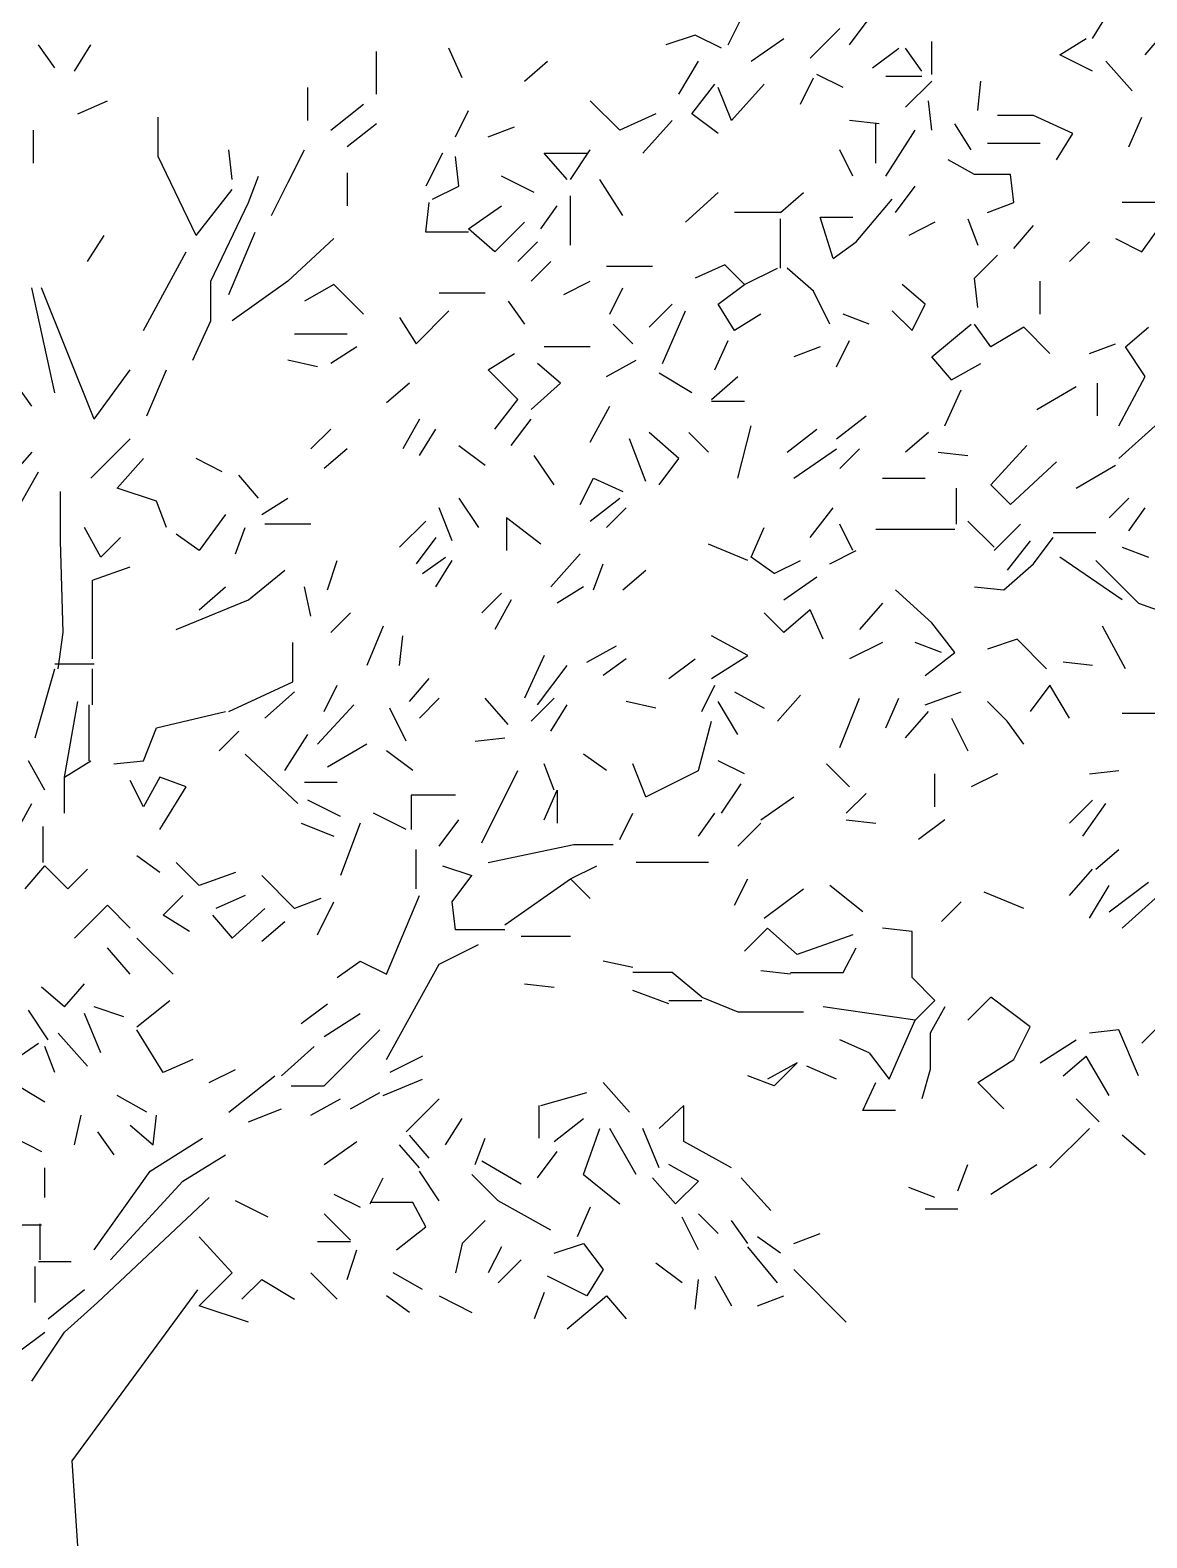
# Model space of a CAD drawing. Header units: millimetres. Extents: x 87938 to 265635, y 330093 to 434310.
# Drawn here: x 120831 to 123279, y 385367 to 388673 of the extents above; entities that cross this region are included whole.
import ezdxf

# ---------------------------------------------------------------- set-up
doc = ezdxf.new("R2010")
doc.units = ezdxf.units.MM

# ---------------------------------------------------------------- blocks, each defined once
blk = doc.blocks.new('A$C17296E50')
at = {"linetype": 'Continuous'}
for p, q in [((3420, 3962), (3452, 4014)), ((2976, 3954), (2996, 3994)), ((3124, 3954), (3148, 3986)), ((3076, 3938), (3112, 3974)), ((3076, 3938), (3112, 3974)), ((3484, 3942), (3508, 3970)), ((3484, 3942), (3508, 3970)), ((2156, 3926), (2136, 3954)), ((2156, 3926), (2136, 3954)), ((2156, 3926), (2136, 3954)), ((2180, 3922), (2200, 3954)), ((2652, 3914), (2636, 3950)), ((2936, 3966), (2900, 3954)), ((2936, 3966), (2900, 3954)), ((2936, 3966), (2900, 3954)), ((2968, 3950), (2936, 3966)), ((2968, 3950), (2936, 3966)), ((2968, 3950), (2936, 3966)), ((2968, 3950), (2936, 3966)), ((2968, 3950), (2936, 3966)), ((2968, 3950), (2936, 3966)), ((2968, 3950), (2936, 3966)), ((3004, 3934), (3044, 3962)), ((3152, 3926), (3184, 3950)), ((3212, 3922), (3192, 3950)), ((3224, 3918), (3224, 3958)), ((3380, 3942), (3412, 3962)), ((3380, 3942), (3412, 3962)), ((2548, 3894), (2548, 3946)), ((2548, 3894), (2548, 3946)), ((2548, 3894), (2548, 3946)), ((2548, 3894), (2548, 3946)), ((2548, 3894), (2548, 3946)), ((2548, 3894), (2548, 3946)), ((2728, 3910), (2756, 3934)), ((2916, 3894), (2940, 3934)), ((2916, 3894), (2940, 3934)), ((3420, 3922), (3380, 3942)), ((3468, 3898), (3436, 3934)), ((3468, 3898), (3436, 3934)), ((3064, 3882), (3080, 3914)), ((3116, 3902), (3084, 3918)), ((3168, 3916), (3212, 3916)), ((2464, 3862), (2464, 3902)), ((2932, 3870), (2960, 3906)), ((2932, 3870), (2960, 3906)), ((2980, 3862), (2964, 3902)), ((2980, 3862), (3020, 3906)), ((2980, 3862), (3020, 3906)), ((3192, 3878), (3224, 3910)), ((3280, 3874), (3284, 3910)), ((2184, 3870), (2220, 3886)), ((2492, 3850), (2532, 3882)), ((2844, 3850), (2808, 3886)), ((3224, 3850), (3220, 3886)), ((3224, 3850), (3220, 3886)), ((2282, 3818), (2282, 3866)), ((2548, 3858), (2512, 3830)), ((2548, 3858), (2512, 3830)), ((2548, 3858), (2512, 3830)), ((2548, 3858), (2512, 3830)), ((2644, 3842), (2660, 3874)), ((2644, 3842), (2660, 3874)), ((2888, 3870), (2844, 3850)), ((2888, 3870), (2844, 3850)), ((2888, 3870), (2844, 3850)), ((2872, 3822), (2908, 3862)), ((2964, 3846), (2932, 3870)), ((3160, 3858), (3124, 3862)), ((3156, 3810), (3156, 3858)), ((3272, 3826), (3252, 3858)), ((3272, 3826), (3252, 3858)), ((3348, 3868), (3304, 3868)), ((3396, 3846), (3348, 3868)), ((3396, 3846), (3348, 3868)), ((3464, 3830), (3480, 3866)), ((2130, 3810), (2130, 3850)), ((2130, 3810), (2130, 3850)), ((2130, 3810), (2130, 3850)), ((2130, 3810), (2130, 3850)), ((2684, 3842), (2716, 3854)), ((2684, 3842), (2716, 3854)), ((2684, 3842), (2716, 3854)), ((2684, 3842), (2716, 3854)), ((3168, 3794), (3204, 3850)), ((3376, 3814), (3396, 3846)), ((3376, 3814), (3396, 3846)), ((2372, 3790), (2368, 3826)), ((2440, 3786), (2460, 3826)), ((2628, 3822), (2608, 3782)), ((2628, 3822), (2608, 3782)), ((2628, 3822), (2608, 3782)), ((2628, 3822), (2608, 3782)), ((2780, 3790), (2752, 3822)), ((2752, 3822), (2804, 3822)), ((2752, 3822), (2804, 3822)), ((2752, 3822), (2804, 3822)), ((2752, 3822), (2804, 3822)), ((2752, 3822), (2804, 3822)), ((2752, 3822), (2804, 3822)), ((2784, 3790), (2808, 3826)), ((3128, 3794), (3112, 3826)), ((3128, 3794), (3112, 3826)), ((3128, 3794), (3112, 3826)), ((3128, 3794), (3112, 3826)), ((3128, 3794), (3112, 3826)), ((3356, 3834), (3292, 3834)), ((3356, 3834), (3292, 3834)), ((3356, 3834), (3292, 3834)), ((3356, 3834), (3292, 3834)), ((3356, 3834), (3292, 3834)), ((3356, 3834), (3292, 3834)), ((2328, 3722), (2282, 3818)), ((2328, 3722), (2282, 3818)), ((2648, 3782), (2644, 3818)), ((3276, 3796), (3244, 3814)), ((2392, 3762), (2404, 3794)), ((2420, 3746), (2440, 3786)), ((2420, 3746), (2440, 3786)), ((2420, 3746), (2440, 3786)), ((2420, 3746), (2440, 3786)), ((2420, 3746), (2440, 3786)), ((2420, 3746), (2440, 3786)), ((2420, 3746), (2440, 3786)), ((2420, 3746), (2440, 3786)), ((2420, 3746), (2440, 3786)), ((2512, 3798), (2512, 3758)), ((2512, 3798), (2512, 3758)), ((2512, 3798), (2512, 3758)), ((2740, 3774), (2700, 3794)), ((2740, 3774), (2700, 3794)), ((2848, 3746), (2820, 3790)), ((2848, 3746), (2820, 3790)), ((3320, 3796), (3276, 3796)), ((3324, 3762), (3320, 3796)), ((3324, 3762), (3320, 3796)), ((2328, 3722), (2372, 3778)), ((2328, 3722), (2372, 3778)), ((2616, 3766), (2648, 3782)), ((2784, 3710), (2784, 3770)), ((2784, 3710), (2784, 3770)), ((2924, 3738), (2964, 3774)), ((2924, 3738), (2964, 3774)), ((2924, 3738), (2964, 3774)), ((2924, 3738), (2964, 3774)), ((2924, 3738), (2964, 3774)), ((3040, 3750), (3068, 3774)), ((3040, 3750), (3068, 3774)), ((3132, 3714), (3176, 3766)), ((3132, 3714), (3176, 3766)), ((3180, 3750), (3204, 3782)), ((2346, 3666), (2392, 3762)), ((2608, 3726), (2612, 3762)), ((2660, 3730), (2700, 3758)), ((2748, 3730), (2768, 3758)), ((3040, 3750), (2984, 3750)), ((3040, 3750), (2984, 3750)), ((3040, 3750), (2984, 3750)), ((3040, 3750), (2984, 3750)), ((3292, 3750), (3324, 3762)), ((3292, 3750), (3324, 3762)), ((3292, 3750), (3324, 3762)), ((3500, 3762), (3456, 3762)), ((3480, 3702), (3520, 3758)), ((2692, 3702), (2660, 3730)), ((2692, 3702), (2728, 3738)), ((2692, 3702), (2728, 3738)), ((2692, 3702), (2728, 3738)), ((3040, 3682), (3040, 3742)), ((3104, 3694), (3088, 3744)), ((3104, 3694), (3088, 3744)), ((3088, 3744), (3128, 3744)), ((3088, 3744), (3128, 3744)), ((3088, 3744), (3128, 3744)), ((3228, 3738), (3196, 3722)), ((3268, 3742), (3280, 3710)), ((3324, 3706), (3348, 3734)), ((2196, 3690), (2216, 3722)), ((2196, 3690), (2216, 3722)), ((2368, 3650), (2400, 3726)), ((2440, 3666), (2496, 3718)), ((2440, 3666), (2496, 3718)), ((2440, 3666), (2496, 3718)), ((2660, 3726), (2608, 3726)), ((2660, 3726), (2608, 3726)), ((2660, 3726), (2608, 3726)), ((2660, 3726), (2608, 3726)), ((2660, 3726), (2608, 3726)), ((2720, 3690), (2744, 3714)), ((2720, 3690), (2744, 3714)), ((2720, 3690), (2744, 3714)), ((2720, 3690), (2744, 3714)), ((2720, 3690), (2744, 3714)), ((2720, 3690), (2744, 3714)), ((3104, 3694), (3132, 3714)), ((3104, 3694), (3132, 3714)), ((3392, 3690), (3416, 3714)), ((3448, 3718), (3480, 3702)), ((3448, 3718), (3480, 3702)), ((2264, 3606), (2316, 3702)), ((2264, 3606), (2316, 3702)), ((3276, 3670), (3304, 3698)), ((2760, 3690), (2736, 3666)), ((2760, 3690), (2736, 3666)), ((2760, 3690), (2736, 3666)), ((2884, 3684), (2828, 3684)), ((2972, 3686), (2936, 3670)), ((2972, 3686), (2936, 3670)), ((2972, 3686), (2936, 3670)), ((2972, 3686), (2936, 3670)), ((2972, 3686), (2936, 3670)), ((2972, 3686), (2936, 3670)), ((2972, 3686), (2936, 3670)), ((2972, 3686), (2936, 3670)), ((2972, 3686), (2936, 3670)), ((2996, 3662), (2972, 3686)), ((2996, 3662), (3036, 3682)), ((3080, 3654), (3048, 3682)), ((3080, 3654), (3048, 3682)), ((2156, 3530), (2128, 3658)), ((2156, 3530), (2128, 3658)), ((2156, 3530), (2128, 3658)), ((2156, 3530), (2128, 3658)), ((2156, 3530), (2128, 3658)), ((2204, 3498), (2140, 3658)), ((2204, 3498), (2140, 3658)), ((2204, 3498), (2140, 3658)), ((2346, 3618), (2346, 3666)), ((2346, 3618), (2346, 3666)), ((2346, 3618), (2346, 3666)), ((2346, 3618), (2346, 3666)), ((2440, 3666), (2372, 3618)), ((2496, 3662), (2460, 3642)), ((2496, 3662), (2460, 3642)), ((2496, 3662), (2460, 3642)), ((2496, 3662), (2460, 3642)), ((2496, 3662), (2460, 3642)), ((2496, 3662), (2460, 3642)), ((2532, 3626), (2496, 3662)), ((2532, 3626), (2496, 3662)), ((2776, 3650), (2808, 3666)), ((2832, 3626), (2848, 3658)), ((2964, 3638), (2996, 3662)), ((3216, 3638), (3188, 3662)), ((3280, 3634), (3276, 3670)), ((3356, 3626), (3356, 3666)), ((2624, 3652), (2680, 3652)), ((2708, 3642), (2728, 3614)), ((2708, 3642), (2728, 3614)), ((2708, 3642), (2728, 3614)), ((2708, 3642), (2728, 3614)), ((2708, 3642), (2728, 3614)), ((2708, 3642), (2728, 3614)), ((2908, 3638), (2880, 3610)), ((2984, 3606), (2964, 3638)), ((2984, 3606), (2964, 3638)), ((2984, 3606), (2964, 3638)), ((3100, 3614), (3080, 3654)), ((3100, 3614), (3080, 3654)), ((3100, 3614), (3080, 3654)), ((3200, 3606), (3216, 3638)), ((3200, 3606), (3216, 3638)), ((3200, 3606), (3216, 3638)), ((3200, 3606), (3216, 3638)), ((3200, 3606), (3216, 3638)), ((3200, 3606), (3216, 3638)), ((2576, 3622), (2596, 3590)), ((2596, 3590), (2636, 3630)), ((2596, 3590), (2636, 3630)), ((2596, 3590), (2636, 3630)), ((2596, 3590), (2636, 3630)), ((2596, 3590), (2636, 3630)), ((2896, 3566), (2924, 3630)), ((3016, 3626), (2984, 3606)), ((3016, 3626), (2984, 3606)), ((3016, 3626), (2984, 3606)), ((3016, 3626), (2984, 3606)), ((3148, 3614), (3116, 3626)), ((3148, 3614), (3116, 3626)), ((3176, 3630), (3200, 3606)), ((2324, 3570), (2346, 3618)), ((2324, 3570), (2346, 3618)), ((2448, 3602), (2512, 3602)), ((2860, 3590), (2836, 3614)), ((2860, 3590), (2836, 3614)), ((2860, 3590), (2836, 3614)), ((2860, 3590), (2836, 3614)), ((3224, 3574), (3272, 3614)), ((3296, 3586), (3276, 3614)), ((3296, 3586), (3276, 3614)), ((3336, 3610), (3296, 3586)), ((3336, 3610), (3296, 3586)), ((3368, 3578), (3336, 3610)), ((3368, 3578), (3336, 3610)), ((3368, 3578), (3336, 3610)), ((3368, 3578), (3336, 3610)), ((3368, 3578), (3336, 3610)), ((3460, 3586), (3488, 3610)), ((2524, 3586), (2492, 3566)), ((2808, 3586), (2752, 3586)), ((2808, 3586), (2752, 3586)), ((2808, 3586), (2752, 3586)), ((2960, 3558), (2976, 3594)), ((3088, 3586), (3056, 3574)), ((3088, 3586), (3056, 3574)), ((3088, 3586), (3056, 3574)), ((3088, 3586), (3056, 3574)), ((3088, 3586), (3056, 3574)), ((3088, 3586), (3056, 3574)), ((3108, 3562), (3124, 3594)), ((3108, 3562), (3124, 3594)), ((3416, 3578), (3448, 3590)), ((3484, 3550), (3460, 3586)), ((3484, 3550), (3460, 3586)), ((2476, 3562), (2440, 3570)), ((2684, 3558), (2716, 3578)), ((2772, 3542), (2744, 3566)), ((2828, 3550), (2864, 3570)), ((2828, 3550), (2864, 3570)), ((2828, 3550), (2864, 3570)), ((3248, 3546), (3224, 3574)), ((3248, 3546), (3224, 3574)), ((3248, 3546), (3284, 3566)), ((3248, 3546), (3284, 3566)), ((3248, 3546), (3284, 3566)), ((3248, 3546), (3284, 3566)), ((3248, 3546), (3284, 3566)), ((3248, 3546), (3284, 3566)), ((3248, 3546), (3284, 3566)), ((2204, 3498), (2248, 3558)), ((2268, 3502), (2292, 3558)), ((2720, 3522), (2684, 3558)), ((2720, 3522), (2684, 3558)), ((2720, 3522), (2684, 3558)), ((2720, 3522), (2684, 3558)), ((2720, 3522), (2684, 3558)), ((2932, 3530), (2892, 3554)), ((2956, 3522), (2988, 3550)), ((3452, 3490), (3484, 3550)), ((3452, 3490), (3484, 3550)), ((3452, 3490), (3484, 3550)), ((3452, 3490), (3484, 3550)), ((2128, 3514), (2108, 3542)), ((2588, 3542), (2560, 3518)), ((2588, 3542), (2560, 3518)), ((2588, 3542), (2560, 3518)), ((2588, 3542), (2560, 3518)), ((2588, 3542), (2560, 3518)), ((2736, 3510), (2772, 3542)), ((3240, 3490), (3260, 3534)), ((3240, 3490), (3260, 3534)), ((3240, 3490), (3260, 3534)), ((3352, 3510), (3400, 3538)), ((3352, 3510), (3400, 3538)), ((3352, 3510), (3400, 3538)), ((3352, 3510), (3400, 3538)), ((3352, 3510), (3400, 3538)), ((3426, 3502), (3426, 3542)), ((3426, 3502), (3426, 3542)), ((2692, 3486), (2720, 3522)), ((2692, 3486), (2720, 3522)), ((2692, 3486), (2720, 3522)), ((2808, 3470), (2832, 3514)), ((2808, 3470), (2832, 3514)), ((2956, 3520), (2996, 3520)), ((2956, 3520), (2996, 3520)), ((2600, 3498), (2580, 3462)), ((2712, 3466), (2736, 3498)), ((2712, 3466), (2736, 3498)), ((2712, 3466), (2736, 3498)), ((2988, 3426), (3004, 3490)), ((2988, 3426), (3004, 3490)), ((3108, 3474), (3144, 3502)), ((3108, 3474), (3144, 3502)), ((3452, 3450), (3496, 3490)), ((3452, 3450), (3496, 3490)), ((3452, 3450), (3496, 3490)), ((3452, 3450), (3496, 3490)), ((3452, 3450), (3496, 3490)), ((3452, 3450), (3496, 3490)), ((2200, 3426), (2248, 3474)), ((2200, 3426), (2248, 3474)), ((2468, 3462), (2492, 3486)), ((2600, 3454), (2620, 3486)), ((2876, 3422), (2856, 3474)), ((2916, 3450), (2880, 3482)), ((2916, 3450), (2880, 3482)), ((2916, 3450), (2880, 3482)), ((2952, 3458), (2928, 3482)), ((3048, 3458), (3084, 3486)), ((3220, 3482), (3192, 3458)), ((3220, 3482), (3192, 3458)), ((3220, 3482), (3192, 3458)), ((2128, 3458), (2068, 3390)), ((2128, 3458), (2068, 3390)), ((2128, 3458), (2068, 3390)), ((2512, 3462), (2484, 3438)), ((2648, 3466), (2680, 3442)), ((2648, 3466), (2680, 3442)), ((2648, 3466), (2680, 3442)), ((2648, 3466), (2680, 3442)), ((2648, 3466), (2680, 3442)), ((2764, 3418), (2740, 3454)), ((2764, 3418), (2740, 3454)), ((3056, 3426), (3108, 3462)), ((3112, 3438), (3136, 3462)), ((3112, 3438), (3136, 3462)), ((3112, 3438), (3136, 3462)), ((3232, 3458), (3268, 3454)), ((3232, 3458), (3268, 3454)), ((3296, 3418), (3340, 3466)), ((2264, 3450), (2232, 3414)), ((2360, 3434), (2328, 3450)), ((2892, 3418), (2916, 3450)), ((2892, 3418), (2916, 3450)), ((2892, 3418), (2916, 3450)), ((3376, 3446), (3320, 3394)), ((3400, 3414), (3448, 3442)), ((2084, 3342), (2136, 3434)), ((2084, 3342), (2136, 3434)), ((2404, 3402), (2380, 3430)), ((2796, 3394), (2812, 3426)), ((2796, 3394), (2812, 3426)), ((2812, 3426), (2848, 3410)), ((2812, 3426), (2848, 3410)), ((3164, 3426), (3216, 3426)), ((3164, 3426), (3216, 3426)), ((3320, 3394), (3296, 3418)), ((2163, 3350), (2163, 3410)), ((2163, 3350), (2163, 3410)), ((2163, 3350), (2163, 3410)), ((2280, 3398), (2232, 3414)), ((2292, 3366), (2280, 3398)), ((2292, 3366), (2280, 3398)), ((2292, 3366), (2280, 3398)), ((2292, 3366), (2280, 3398)), ((2408, 3382), (2440, 3402)), ((2648, 3402), (2672, 3366)), ((2808, 3374), (2844, 3402)), ((3254, 3370), (3254, 3414)), ((3440, 3378), (3464, 3402)), ((3440, 3378), (3464, 3402)), ((3440, 3378), (3464, 3402)), ((2364, 3382), (2332, 3338)), ((2364, 3382), (2332, 3338)), ((2640, 3350), (2624, 3390)), ((2640, 3350), (2624, 3390)), ((2828, 3366), (2852, 3390)), ((2828, 3366), (2852, 3390)), ((3076, 3354), (3104, 3390)), ((3464, 3362), (3484, 3390)), ((2212, 3330), (2192, 3366)), ((2376, 3334), (2388, 3366)), ((2468, 3370), (2412, 3370)), ((2576, 3342), (2608, 3374)), ((2576, 3342), (2608, 3374)), ((2748, 3346), (2706, 3378)), ((2706, 3378), (2706, 3338)), ((3004, 3330), (3020, 3366)), ((3004, 3330), (3020, 3366)), ((3128, 3338), (3112, 3370)), ((3156, 3364), (3252, 3364)), ((3156, 3364), (3252, 3364)), ((3156, 3364), (3252, 3364)), ((3156, 3364), (3252, 3364)), ((3156, 3364), (3252, 3364)), ((3300, 3342), (3268, 3374)), ((3300, 3338), (3332, 3370)), ((3300, 3338), (3332, 3370)), ((3300, 3338), (3332, 3370)), ((2166, 3238), (2163, 3350)), ((2236, 3354), (2212, 3330)), ((2236, 3354), (2212, 3330)), ((2332, 3338), (2304, 3358)), ((2332, 3338), (2304, 3358)), ((2332, 3338), (2304, 3358)), ((2620, 3354), (2596, 3322)), ((2620, 3354), (2596, 3322)), ((3000, 3326), (2952, 3346)), ((3344, 3350), (3316, 3314)), ((3348, 3322), (3372, 3354)), ((3372, 3360), (3424, 3360)), ((3372, 3360), (3424, 3360)), ((2488, 3290), (2500, 3326)), ((2604, 3310), (2632, 3330)), ((2604, 3310), (2632, 3330)), ((2604, 3310), (2632, 3330)), ((2604, 3310), (2632, 3330)), ((2604, 3310), (2632, 3330)), ((2620, 3294), (2640, 3326)), ((2760, 3294), (2796, 3334)), ((2760, 3294), (2796, 3334)), ((3032, 3310), (3004, 3330)), ((3032, 3310), (3004, 3330)), ((3032, 3310), (3004, 3330)), ((3032, 3310), (3064, 3326)), ((3032, 3310), (3064, 3326)), ((3100, 3322), (3132, 3338)), ((3100, 3322), (3132, 3338)), ((3100, 3322), (3132, 3338)), ((3456, 3278), (3380, 3330)), ((3456, 3278), (3380, 3330)), ((3476, 3274), (3424, 3326)), ((3456, 3342), (3488, 3330)), ((2202, 3302), (2248, 3318)), ((2392, 3278), (2436, 3314)), ((2392, 3278), (2436, 3314)), ((2392, 3278), (2436, 3314)), ((2392, 3278), (2436, 3314)), ((2392, 3278), (2436, 3314)), ((2392, 3278), (2436, 3314)), ((2392, 3278), (2436, 3314)), ((2392, 3278), (2436, 3314)), ((2392, 3278), (2436, 3314)), ((2812, 3290), (2824, 3322)), ((2812, 3290), (2824, 3322)), ((2812, 3290), (2824, 3322)), ((2812, 3290), (2824, 3322)), ((2848, 3290), (2876, 3314)), ((3312, 3290), (3348, 3322)), ((2202, 3206), (2202, 3302)), ((2332, 3266), (2364, 3294)), ((2332, 3266), (2364, 3294)), ((2332, 3266), (2364, 3294)), ((2332, 3266), (2364, 3294)), ((2332, 3266), (2364, 3294)), ((2468, 3258), (2460, 3294)), ((2468, 3258), (2460, 3294)), ((2800, 3294), (2768, 3274)), ((3044, 3278), (3084, 3306)), ((3044, 3278), (3084, 3306)), ((3044, 3278), (3084, 3306)), ((3224, 3250), (3180, 3290)), ((3276, 3294), (3312, 3290)), ((2304, 3242), (2392, 3278)), ((2304, 3242), (2392, 3278)), ((2304, 3242), (2392, 3278)), ((2304, 3242), (2392, 3278)), ((2304, 3242), (2392, 3278)), ((2676, 3262), (2700, 3286)), ((2676, 3262), (2700, 3286)), ((2676, 3262), (2700, 3286)), ((2712, 3278), (2692, 3242)), ((3164, 3274), (3136, 3242)), ((3476, 3274), (3520, 3258)), ((3476, 3274), (3520, 3258)), ((3476, 3274), (3520, 3258)), ((2492, 3238), (2516, 3262)), ((2492, 3238), (2516, 3262)), ((2492, 3238), (2516, 3262)), ((2492, 3238), (2516, 3262)), ((2492, 3238), (2516, 3262)), ((3044, 3238), (3020, 3262)), ((3044, 3238), (3020, 3262)), ((3044, 3238), (3020, 3262)), ((3044, 3238), (3020, 3262)), ((3076, 3266), (3044, 3238)), ((3076, 3266), (3044, 3238)), ((3092, 3230), (3076, 3266)), ((2160, 3194), (2166, 3238)), ((2160, 3194), (2166, 3238)), ((2160, 3194), (2166, 3238)), ((2160, 3194), (2166, 3238)), ((2556, 3246), (2536, 3198)), ((2576, 3198), (2580, 3234)), ((2576, 3198), (2580, 3234)), ((3000, 3210), (2956, 3234)), ((3000, 3210), (2956, 3234)), ((3000, 3210), (2956, 3234)), ((3000, 3210), (2956, 3234)), ((3000, 3210), (2956, 3234)), ((3252, 3214), (3224, 3250)), ((3252, 3214), (3224, 3250)), ((3460, 3194), (3432, 3246)), ((2446, 3178), (2446, 3226)), ((2446, 3178), (2446, 3226)), ((2804, 3202), (2840, 3222)), ((3164, 3226), (3124, 3206)), ((3164, 3226), (3124, 3206)), ((3164, 3226), (3124, 3206)), ((3164, 3226), (3124, 3206)), ((3164, 3226), (3124, 3206)), ((3236, 3214), (3204, 3226)), ((3328, 3230), (3292, 3218)), ((3328, 3230), (3292, 3218)), ((3328, 3230), (3292, 3218)), ((3364, 3194), (3328, 3230)), ((2156, 3200), (2204, 3200)), ((2752, 3210), (2728, 3158)), ((2752, 3210), (2728, 3158)), ((2752, 3210), (2728, 3158)), ((2744, 3150), (2780, 3198)), ((2744, 3150), (2780, 3198)), ((2744, 3150), (2780, 3198)), ((2744, 3150), (2780, 3198)), ((2852, 3206), (2824, 3186)), ((2904, 3182), (2936, 3206)), ((2956, 3182), (3000, 3210)), ((3216, 3186), (3252, 3214)), ((3420, 3198), (3384, 3202)), ((2132, 3110), (2156, 3194)), ((2132, 3110), (2156, 3194)), ((2132, 3110), (2156, 3194)), ((2132, 3110), (2156, 3194)), ((2132, 3110), (2156, 3194)), ((2132, 3110), (2156, 3194)), ((2132, 3110), (2156, 3194)), ((2202, 3150), (2202, 3194)), ((2368, 3142), (2446, 3178)), ((2368, 3142), (2446, 3178)), ((2588, 3154), (2612, 3182)), ((2588, 3154), (2612, 3182)), ((2588, 3154), (2612, 3182)), ((2412, 3134), (2448, 3166)), ((2412, 3134), (2448, 3166)), ((2412, 3134), (2448, 3166)), ((2484, 3142), (2500, 3174)), ((2944, 3142), (2960, 3174)), ((2984, 3166), (3020, 3146)), ((3036, 3130), (3064, 3162)), ((3216, 3150), (3260, 3166)), ((3368, 3174), (3344, 3142)), ((3368, 3174), (3344, 3142)), ((3392, 3134), (3368, 3174)), ((3392, 3134), (3368, 3174)), ((3392, 3134), (3368, 3174)), ((3392, 3134), (3368, 3174)), ((3392, 3134), (3368, 3174)), ((3392, 3134), (3368, 3174)), ((2168, 3062), (2184, 3154)), ((2168, 3062), (2184, 3154)), ((2168, 3062), (2184, 3154)), ((2168, 3062), (2184, 3154)), ((2168, 3062), (2184, 3154)), ((2198, 3082), (2198, 3150)), ((2198, 3082), (2198, 3150)), ((2198, 3082), (2198, 3150)), ((2198, 3082), (2198, 3150)), ((2198, 3082), (2198, 3150)), ((2198, 3082), (2198, 3150)), ((2198, 3082), (2198, 3150)), ((2280, 3122), (2364, 3142)), ((2476, 3102), (2520, 3150)), ((2584, 3106), (2564, 3146)), ((2584, 3106), (2564, 3146)), ((2584, 3106), (2564, 3146)), ((2584, 3106), (2564, 3146)), ((2584, 3106), (2564, 3146)), ((2600, 3134), (2624, 3158)), ((2600, 3134), (2624, 3158)), ((2708, 3126), (2680, 3158)), ((2708, 3126), (2680, 3158)), ((2764, 3158), (2736, 3130)), ((2760, 3118), (2780, 3150)), ((2760, 3118), (2780, 3150)), ((2888, 3146), (2852, 3154)), ((2888, 3146), (2852, 3154)), ((2888, 3146), (2852, 3154)), ((2888, 3146), (2852, 3154)), ((2888, 3146), (2852, 3154)), ((2888, 3146), (2852, 3154)), ((2888, 3146), (2852, 3154)), ((2988, 3114), (2964, 3154)), ((3112, 3098), (3136, 3158)), ((3112, 3098), (3136, 3158)), ((3168, 3122), (3184, 3158)), ((3168, 3122), (3184, 3158)), ((3168, 3122), (3184, 3158)), ((3168, 3122), (3184, 3158)), ((3192, 3110), (3220, 3142)), ((3316, 3130), (3292, 3154)), ((3316, 3130), (3292, 3154)), ((3316, 3130), (3292, 3154)), ((2940, 3070), (2956, 3130)), ((3248, 3134), (3268, 3094)), ((3248, 3134), (3268, 3094)), ((3248, 3134), (3268, 3094)), ((3336, 3102), (3316, 3130)), ((3336, 3102), (3316, 3130)), ((3336, 3102), (3316, 3130)), ((3336, 3102), (3316, 3130)), ((3336, 3102), (3316, 3130)), ((3456, 3140), (3496, 3140)), ((2264, 3082), (2280, 3122)), ((2356, 3094), (2380, 3118)), ((2356, 3094), (2380, 3118)), ((2436, 3070), (2464, 3114)), ((2668, 3106), (2704, 3110)), ((2668, 3106), (2704, 3110)), ((2452, 3030), (2388, 3090)), ((2452, 3030), (2388, 3090)), ((2536, 3102), (2488, 3074)), ((2536, 3102), (2488, 3074)), ((2536, 3102), (2488, 3074)), ((2536, 3102), (2488, 3074)), ((2536, 3102), (2488, 3074)), ((2592, 3070), (2560, 3094)), ((2828, 3070), (2800, 3090)), ((2828, 3070), (2800, 3090)), ((2828, 3070), (2800, 3090)), ((2828, 3070), (2800, 3090)), ((2828, 3070), (2800, 3090)), ((2144, 3046), (2124, 3082)), ((2144, 3046), (2124, 3082)), ((2168, 3062), (2200, 3082)), ((2228, 3078), (2264, 3082)), ((2228, 3078), (2264, 3082)), ((2676, 2982), (2720, 3070)), ((2764, 3046), (2752, 3078)), ((2764, 3046), (2752, 3078)), ((2764, 3046), (2752, 3078)), ((2764, 3046), (2752, 3078)), ((2876, 3038), (2860, 3078)), ((2876, 3038), (2860, 3078)), ((2876, 3038), (2860, 3078)), ((2876, 3038), (2860, 3078)), ((2876, 3038), (2940, 3070)), ((2876, 3038), (2940, 3070)), ((2876, 3038), (2940, 3070)), ((2876, 3038), (2940, 3070)), ((2876, 3038), (2940, 3070)), ((2876, 3038), (2940, 3070)), ((2996, 3066), (2964, 3082)), ((2996, 3066), (2964, 3082)), ((2996, 3066), (2964, 3082)), ((2996, 3066), (2964, 3082)), ((2996, 3066), (2964, 3082)), ((3124, 3050), (3096, 3078)), ((3124, 3050), (3096, 3078)), ((3416, 3066), (3452, 3070)), ((3416, 3066), (3452, 3070)), ((2168, 3018), (2168, 3062)), ((2264, 3026), (2248, 3058)), ((2264, 3026), (2248, 3058)), ((2264, 3026), (2248, 3058)), ((2264, 3026), (2248, 3058)), ((2264, 3026), (2248, 3058)), ((2264, 3026), (2248, 3058)), ((2284, 3062), (2264, 3026)), ((2316, 3050), (2284, 3062)), ((2316, 3050), (2284, 3062)), ((2316, 3050), (2284, 3062)), ((2316, 3050), (2284, 3062)), ((2316, 3050), (2284, 3062)), ((2316, 3050), (2284, 3062)), ((2316, 3050), (2284, 3062)), ((2316, 3050), (2284, 3062)), ((2284, 2998), (2316, 3050)), ((2284, 2998), (2316, 3050)), ((2460, 3056), (2500, 3056)), ((2968, 3018), (2992, 3054)), ((2968, 3018), (2992, 3054)), ((2968, 3018), (2992, 3054)), ((3228, 3026), (3228, 3066)), ((3228, 3026), (3228, 3066)), ((3228, 3026), (3228, 3066)), ((3304, 3066), (3272, 3050)), ((3304, 3066), (3272, 3050)), ((3304, 3066), (3272, 3050)), ((2504, 3014), (2464, 3034)), ((2504, 3014), (2464, 3034)), ((2504, 3014), (2464, 3034)), ((2504, 3014), (2464, 3034)), ((2504, 3014), (2464, 3034)), ((2504, 3014), (2464, 3034)), ((2590, 3040), (2590, 2998)), ((2590, 3040), (2590, 2998)), ((2590, 3040), (2590, 2998)), ((2590, 3040), (2590, 2998)), ((2590, 3040), (2590, 2998)), ((2590, 3040), (2590, 2998)), ((2644, 3040), (2590, 3040)), ((2644, 3040), (2590, 3040)), ((2644, 3040), (2590, 3040)), ((2752, 3010), (2768, 3046)), ((2768, 3046), (2768, 3006)), ((3016, 3010), (3056, 3038)), ((3144, 3042), (3120, 3018)), ((3144, 3042), (3120, 3018)), ((3144, 3042), (3120, 3018)), ((3420, 3034), (3392, 3006)), ((2104, 2986), (2128, 3030)), ((2584, 2998), (2544, 3018)), ((2844, 2986), (2860, 3018)), ((2940, 2990), (2960, 3018)), ((3408, 2990), (3436, 3030)), ((2142, 2958), (2142, 3002)), ((2142, 2958), (2142, 3002)), ((2456, 3006), (2496, 2990)), ((2456, 3006), (2496, 2990)), ((2456, 3006), (2496, 2990)), ((2528, 3006), (2504, 2942)), ((2624, 2978), (2648, 3010)), ((2624, 2978), (2648, 3010)), ((2988, 2978), (3016, 3006)), ((2988, 2978), (3016, 3006)), ((2988, 2978), (3016, 3006)), ((2988, 2978), (3016, 3006)), ((2988, 2978), (3016, 3006)), ((3120, 3010), (3156, 3006)), ((3120, 3010), (3156, 3006)), ((3240, 3010), (3208, 2986)), ((3240, 3010), (3208, 2986)), ((3240, 3010), (3208, 2986)), ((3240, 3010), (3208, 2986)), ((3240, 3010), (3208, 2986)), ((3240, 3010), (3208, 2986)), ((3240, 3010), (3208, 2986)), ((3240, 3010), (3208, 2986)), ((3240, 3010), (3208, 2986)), ((3240, 3010), (3208, 2986)), ((3240, 3010), (3208, 2986)), ((3240, 3010), (3208, 2986)), ((3240, 3010), (3208, 2986)), ((3240, 3010), (3208, 2986)), ((3240, 3010), (3208, 2986)), ((3240, 3010), (3208, 2986)), ((3240, 3010), (3208, 2986)), ((3240, 3010), (3208, 2986)), ((2684, 2958), (2788, 2980)), ((2684, 2958), (2788, 2980)), ((2684, 2958), (2788, 2980)), ((2684, 2958), (2788, 2980)), ((2684, 2958), (2788, 2980)), ((2684, 2958), (2788, 2980)), ((2684, 2958), (2788, 2980)), ((2684, 2958), (2788, 2980)), ((2684, 2958), (2788, 2980)), ((2788, 2980), (2836, 2980)), ((2788, 2980), (2836, 2980)), ((2788, 2980), (2836, 2980)), ((2788, 2980), (2836, 2980)), ((2284, 2946), (2256, 2966)), ((2284, 2946), (2256, 2966)), ((2284, 2946), (2256, 2966)), ((2284, 2946), (2256, 2966)), ((2284, 2946), (2256, 2966)), ((2284, 2946), (2256, 2966)), ((2284, 2946), (2256, 2966)), ((2284, 2946), (2256, 2966)), ((2284, 2946), (2256, 2966)), ((2332, 2930), (2304, 2958)), ((2332, 2930), (2304, 2958)), ((2332, 2930), (2304, 2958)), ((2332, 2930), (2304, 2958)), ((2332, 2930), (2304, 2958)), ((2596, 2926), (2596, 2974)), ((2596, 2926), (2596, 2974)), ((2596, 2926), (2596, 2974)), ((2596, 2926), (2596, 2974)), ((2952, 2958), (2864, 2958)), ((2952, 2958), (2864, 2958)), ((2952, 2958), (2864, 2958)), ((2952, 2958), (2864, 2958)), ((3424, 2950), (3452, 2974)), ((3424, 2950), (3452, 2974)), ((2120, 2926), (2144, 2954)), ((2144, 2954), (2172, 2926)), ((2172, 2926), (2196, 2950)), ((2172, 2926), (2196, 2950)), ((2376, 2946), (2332, 2930)), ((2448, 2902), (2408, 2942)), ((2448, 2902), (2408, 2942)), ((2448, 2902), (2408, 2942)), ((2628, 2954), (2664, 2942)), ((2640, 2910), (2664, 2942)), ((2640, 2910), (2664, 2942)), ((2640, 2910), (2664, 2942)), ((2784, 2938), (2816, 2954)), ((3392, 2918), (3420, 2950)), ((2704, 2882), (2784, 2938)), ((2784, 2938), (2808, 2914)), ((2784, 2938), (2808, 2914)), ((2784, 2938), (2808, 2914)), ((2784, 2938), (2808, 2914)), ((2984, 2906), (3000, 2938)), ((2984, 2906), (3000, 2938)), ((2984, 2906), (3000, 2938)), ((2984, 2906), (3000, 2938)), ((3020, 2890), (3068, 2926)), ((3020, 2890), (3068, 2926)), ((3020, 2890), (3068, 2926)), ((3020, 2890), (3068, 2926)), ((3140, 2898), (3100, 2930)), ((3140, 2898), (3100, 2930)), ((3140, 2898), (3100, 2930)), ((3336, 2902), (3288, 2922)), ((3416, 2890), (3440, 2930)), ((3416, 2890), (3440, 2930)), ((3440, 2898), (3488, 2934)), ((2180, 2866), (2220, 2906)), ((2180, 2866), (2220, 2906)), ((2220, 2906), (2248, 2878)), ((2288, 2894), (2312, 2918)), ((2288, 2894), (2312, 2918)), ((2288, 2894), (2312, 2918)), ((2288, 2894), (2312, 2918)), ((2288, 2894), (2312, 2918)), ((2388, 2918), (2352, 2902)), ((2388, 2918), (2352, 2902)), ((2388, 2918), (2352, 2902)), ((2388, 2918), (2352, 2902)), ((2388, 2918), (2352, 2902)), ((2388, 2918), (2352, 2902)), ((2388, 2918), (2352, 2902)), ((2388, 2918), (2352, 2902)), ((2388, 2918), (2352, 2902)), ((2388, 2918), (2352, 2902)), ((2388, 2918), (2352, 2902)), ((2388, 2918), (2352, 2902)), ((2388, 2918), (2352, 2902)), ((2372, 2866), (2412, 2902)), ((2372, 2866), (2412, 2902)), ((2372, 2866), (2412, 2902)), ((2480, 2914), (2448, 2902)), ((2480, 2914), (2448, 2902)), ((2476, 2870), (2496, 2910)), ((2476, 2870), (2496, 2910)), ((2560, 2822), (2600, 2918)), ((2560, 2822), (2600, 2918)), ((2560, 2822), (2600, 2918)), ((2644, 2876), (2640, 2910)), ((2644, 2876), (2640, 2910)), ((2644, 2876), (2640, 2910)), ((2644, 2876), (2640, 2910)), ((2644, 2876), (2640, 2910)), ((2644, 2876), (2640, 2910)), ((3236, 2886), (3260, 2910)), ((3496, 2914), (3456, 2878)), ((2320, 2874), (2288, 2894)), ((2348, 2894), (2372, 2866)), ((2408, 2862), (2436, 2886)), ((2408, 2862), (2436, 2886)), ((2408, 2862), (2436, 2886)), ((2300, 2822), (2256, 2866)), ((2704, 2876), (2644, 2876)), ((2704, 2876), (2644, 2876)), ((2704, 2876), (2644, 2876)), ((2704, 2876), (2644, 2876)), ((2784, 2868), (2724, 2868)), ((2996, 2850), (3024, 2878)), ((2996, 2850), (3024, 2878)), ((2996, 2850), (3024, 2878)), ((2996, 2850), (3024, 2878)), ((2996, 2850), (3024, 2878)), ((2996, 2850), (3024, 2878)), ((2996, 2850), (3024, 2878)), ((2996, 2850), (3024, 2878)), ((3060, 2846), (3024, 2878)), ((3060, 2846), (3024, 2878)), ((3128, 2870), (3060, 2846)), ((3128, 2870), (3060, 2846)), ((3128, 2870), (3060, 2846)), ((3128, 2870), (3060, 2846)), ((3128, 2870), (3060, 2846)), ((3128, 2870), (3060, 2846)), ((3200, 2874), (3164, 2878)), ((3200, 2874), (3164, 2878)), ((3200, 2818), (3200, 2874)), ((3200, 2818), (3200, 2874)), ((2248, 2822), (2220, 2854)), ((2624, 2834), (2672, 2858)), ((2624, 2834), (2672, 2858)), ((2624, 2834), (2672, 2858)), ((2624, 2834), (2672, 2858)), ((2624, 2834), (2672, 2858)), ((2624, 2834), (2672, 2858)), ((2624, 2834), (2672, 2858)), ((3116, 2824), (3132, 2854)), ((3116, 2824), (3132, 2854)), ((3116, 2824), (3132, 2854)), ((3116, 2824), (3132, 2854)), ((3116, 2824), (3132, 2854)), ((3116, 2824), (3132, 2854)), ((3116, 2824), (3132, 2854)), ((2500, 2818), (2528, 2838)), ((2500, 2818), (2528, 2838)), ((2500, 2818), (2528, 2838)), ((2528, 2838), (2560, 2822)), ((2560, 2718), (2624, 2834)), ((2560, 2718), (2624, 2834)), ((2560, 2718), (2624, 2834)), ((2560, 2718), (2624, 2834)), ((2560, 2718), (2624, 2834)), ((2860, 2830), (2824, 2838)), ((2908, 2824), (2860, 2824)), ((2944, 2794), (2908, 2824)), ((2944, 2794), (2908, 2824)), ((3052, 2822), (3016, 2826)), ((3052, 2822), (3016, 2826)), ((3052, 2822), (3016, 2826)), ((3052, 2824), (3116, 2824)), ((3052, 2824), (3116, 2824)), ((3052, 2824), (3116, 2824)), ((3228, 2790), (3200, 2818)), ((3228, 2790), (3200, 2818)), ((2168, 2782), (2140, 2806)), ((2168, 2782), (2192, 2810)), ((2728, 2810), (2764, 2806)), ((2728, 2810), (2764, 2806)), ((2728, 2810), (2764, 2806)), ((2728, 2810), (2764, 2806)), ((2728, 2810), (2764, 2806)), ((2728, 2810), (2764, 2806)), ((2904, 2786), (2860, 2802)), ((2904, 2786), (2860, 2802)), ((2904, 2786), (2860, 2802)), ((2944, 2794), (2988, 2776)), ((3296, 2794), (3268, 2766)), ((3296, 2794), (3268, 2766)), ((3296, 2794), (3268, 2766)), ((3296, 2794), (3268, 2766)), ((3344, 2758), (3296, 2794)), ((3344, 2758), (3296, 2794)), ((2148, 2742), (2124, 2778)), ((2212, 2726), (2192, 2774)), ((2212, 2726), (2192, 2774)), ((2212, 2726), (2192, 2774)), ((2240, 2770), (2204, 2782)), ((2240, 2770), (2204, 2782)), ((2256, 2758), (2296, 2790)), ((2256, 2758), (2296, 2790)), ((2256, 2758), (2296, 2790)), ((2256, 2758), (2296, 2790)), ((2456, 2762), (2488, 2786)), ((2484, 2746), (2528, 2774)), ((2484, 2746), (2528, 2774)), ((2484, 2746), (2528, 2774)), ((2484, 2746), (2528, 2774)), ((2484, 2746), (2528, 2774)), ((2484, 2746), (2528, 2774)), ((2484, 2746), (2528, 2774)), ((2484, 2746), (2528, 2774)), ((2484, 2746), (2528, 2774)), ((2484, 2746), (2528, 2774)), ((2904, 2790), (2944, 2790)), ((2904, 2790), (2944, 2790)), ((2904, 2790), (2944, 2790)), ((2904, 2790), (2944, 2790)), ((2988, 2776), (3068, 2776)), ((2988, 2776), (3068, 2776)), ((2988, 2776), (3068, 2776)), ((2988, 2776), (3068, 2776)), ((2988, 2776), (3068, 2776)), ((2988, 2776), (3068, 2776)), ((3204, 2766), (3092, 2782)), ((3204, 2766), (3092, 2782)), ((3204, 2766), (3092, 2782)), ((3204, 2766), (3092, 2782)), ((3204, 2766), (3228, 2790)), ((3204, 2766), (3228, 2790)), ((3240, 2782), (3222, 2750)), ((3240, 2782), (3222, 2750)), ((3240, 2782), (3222, 2750)), ((3188, 2730), (3204, 2766)), ((3188, 2730), (3204, 2766)), ((3324, 2718), (3344, 2758)), ((3480, 2738), (3504, 2762)), ((2084, 2702), (2136, 2738)), ((2196, 2710), (2160, 2750)), ((2288, 2702), (2256, 2754)), ((2288, 2702), (2256, 2754)), ((2484, 2686), (2552, 2754)), ((2484, 2686), (2552, 2754)), ((3148, 2726), (3112, 2742)), ((3222, 2750), (3222, 2706)), ((3222, 2750), (3222, 2706)), ((3222, 2750), (3222, 2706)), ((3222, 2750), (3222, 2706)), ((3222, 2750), (3222, 2706)), ((3222, 2750), (3222, 2706)), ((3222, 2750), (3222, 2706)), ((3356, 2714), (3400, 2742)), ((3356, 2714), (3400, 2742)), ((3356, 2714), (3400, 2742)), ((3452, 2754), (3416, 2750)), ((3452, 2754), (3416, 2750)), ((3452, 2754), (3416, 2750)), ((3452, 2754), (3416, 2750)), ((3476, 2698), (3452, 2754)), ((2156, 2702), (2144, 2734)), ((2432, 2698), (2472, 2734)), ((2432, 2698), (2472, 2734)), ((2432, 2698), (2472, 2734)), ((2604, 2722), (2564, 2702)), ((3148, 2726), (3172, 2694)), ((3148, 2726), (3172, 2694)), ((3172, 2694), (3188, 2730)), ((3384, 2698), (3412, 2722)), ((3384, 2698), (3412, 2722)), ((3384, 2698), (3412, 2722)), ((3440, 2674), (3412, 2722)), ((2144, 2666), (2084, 2702)), ((2324, 2718), (2288, 2702)), ((2324, 2718), (2288, 2702)), ((2344, 2690), (2376, 2706)), ((2344, 2690), (2376, 2706)), ((3060, 2714), (3024, 2694)), ((3060, 2714), (3024, 2694)), ((3060, 2714), (3024, 2694)), ((3060, 2714), (3032, 2686)), ((3060, 2714), (3032, 2686)), ((3060, 2714), (3032, 2686)), ((3060, 2714), (3032, 2686)), ((3060, 2714), (3032, 2686)), ((3060, 2714), (3032, 2686)), ((3060, 2714), (3032, 2686)), ((3108, 2694), (3072, 2710)), ((3108, 2694), (3072, 2710)), ((3222, 2706), (3212, 2670)), ((3222, 2706), (3212, 2670)), ((3222, 2706), (3212, 2670)), ((3280, 2690), (3324, 2718)), ((3280, 2690), (3324, 2718)), ((2368, 2654), (2424, 2698)), ((2444, 2686), (2484, 2686)), ((2444, 2686), (2484, 2686)), ((2444, 2686), (2484, 2686)), ((2444, 2686), (2484, 2686)), ((2444, 2686), (2484, 2686)), ((2444, 2686), (2484, 2686)), ((2444, 2686), (2484, 2686)), ((2556, 2674), (2604, 2694)), ((2556, 2674), (2604, 2694)), ((2556, 2674), (2604, 2694)), ((2556, 2674), (2604, 2694)), ((2556, 2674), (2604, 2694)), ((2556, 2674), (2604, 2694)), ((2556, 2674), (2604, 2694)), ((2556, 2674), (2604, 2694)), ((2856, 2654), (2824, 2690)), ((3032, 2686), (3000, 2698)), ((3140, 2656), (3156, 2690)), ((3140, 2656), (3156, 2690)), ((3140, 2656), (3156, 2690)), ((3140, 2656), (3156, 2690)), ((3312, 2658), (3280, 2690)), ((3312, 2658), (3280, 2690)), ((3312, 2658), (3280, 2690)), ((3312, 2658), (3280, 2690)), ((3312, 2658), (3280, 2690)), ((2268, 2654), (2232, 2674)), ((2468, 2650), (2504, 2670)), ((2468, 2650), (2504, 2670)), ((2516, 2658), (2552, 2678)), ((2584, 2630), (2624, 2670)), ((2748, 2662), (2804, 2678)), ((2748, 2662), (2804, 2678)), ((2748, 2662), (2804, 2678)), ((3428, 2642), (3400, 2670)), ((3428, 2642), (3400, 2670)), ((2180, 2614), (2188, 2650)), ((2276, 2614), (2280, 2650)), ((2276, 2614), (2280, 2650)), ((2276, 2614), (2280, 2650)), ((2276, 2614), (2280, 2650)), ((2392, 2642), (2432, 2658)), ((2632, 2614), (2652, 2646)), ((2746, 2622), (2746, 2662)), ((2746, 2622), (2746, 2662)), ((2746, 2622), (2746, 2662)), ((2746, 2622), (2746, 2662)), ((2746, 2622), (2746, 2662)), ((2764, 2618), (2800, 2646)), ((2764, 2618), (2800, 2646)), ((2764, 2618), (2800, 2646)), ((2764, 2618), (2800, 2646)), ((2764, 2618), (2800, 2646)), ((2764, 2618), (2800, 2646)), ((2764, 2618), (2800, 2646)), ((2764, 2618), (2800, 2646)), ((2764, 2618), (2800, 2646)), ((2764, 2618), (2800, 2646)), ((2922, 2662), (2892, 2634)), ((2922, 2618), (2922, 2662)), ((2922, 2618), (2922, 2662)), ((2922, 2618), (2922, 2662)), ((2922, 2618), (2922, 2662)), ((2922, 2618), (2922, 2662)), ((2922, 2618), (2922, 2662)), ((3180, 2656), (3140, 2656)), ((3180, 2656), (3140, 2656)), ((2208, 2630), (2228, 2602)), ((2208, 2630), (2228, 2602)), ((2248, 2638), (2276, 2614)), ((2248, 2638), (2276, 2614)), ((2248, 2638), (2276, 2614)), ((2248, 2638), (2276, 2614)), ((2248, 2638), (2276, 2614)), ((2248, 2638), (2276, 2614)), ((2248, 2638), (2276, 2614)), ((2248, 2638), (2276, 2614)), ((2248, 2638), (2276, 2614)), ((2800, 2578), (2820, 2634)), ((2800, 2578), (2820, 2634)), ((2800, 2578), (2820, 2634)), ((2864, 2578), (2832, 2634)), ((2864, 2578), (2832, 2634)), ((2864, 2578), (2832, 2634)), ((2892, 2586), (2872, 2634)), ((2892, 2586), (2872, 2634)), ((3368, 2586), (3416, 2634)), ((3368, 2586), (3416, 2634)), ((3368, 2586), (3416, 2634)), ((3368, 2586), (3416, 2634)), ((3368, 2586), (3416, 2634)), ((3368, 2586), (3416, 2634)), ((2108, 2622), (2140, 2606)), ((2108, 2622), (2140, 2606)), ((2272, 2582), (2336, 2622)), ((2484, 2590), (2524, 2618)), ((2484, 2590), (2524, 2618)), ((2484, 2590), (2524, 2618)), ((2484, 2590), (2524, 2618)), ((2484, 2590), (2524, 2618)), ((2484, 2590), (2524, 2618)), ((2484, 2590), (2524, 2618)), ((2484, 2590), (2524, 2618)), ((2484, 2590), (2524, 2618)), ((2484, 2590), (2524, 2618)), ((2484, 2590), (2524, 2618)), ((2484, 2590), (2524, 2618)), ((2600, 2586), (2576, 2614)), ((2600, 2586), (2576, 2614)), ((2612, 2598), (2588, 2626)), ((2612, 2598), (2588, 2626)), ((2612, 2598), (2588, 2626)), ((2612, 2598), (2588, 2626)), ((2612, 2598), (2588, 2626)), ((2668, 2590), (2680, 2622)), ((2668, 2590), (2680, 2622)), ((2668, 2590), (2680, 2622)), ((2668, 2590), (2680, 2622)), ((2668, 2590), (2680, 2622)), ((2980, 2586), (2922, 2618)), ((2980, 2586), (2922, 2618)), ((2980, 2586), (2922, 2618)), ((2980, 2586), (2922, 2618)), ((2980, 2586), (2922, 2618)), ((2980, 2586), (2922, 2618)), ((3484, 2602), (3456, 2626)), ((2312, 2570), (2364, 2602)), ((2312, 2570), (2364, 2602)), ((2312, 2570), (2364, 2602)), ((2312, 2570), (2364, 2602)), ((2312, 2570), (2364, 2602)), ((2312, 2570), (2364, 2602)), ((2312, 2570), (2364, 2602)), ((2724, 2566), (2676, 2594)), ((2744, 2574), (2768, 2606)), ((2744, 2574), (2768, 2606)), ((2744, 2574), (2768, 2606)), ((2744, 2574), (2768, 2606)), ((2940, 2570), (2904, 2590)), ((2940, 2570), (2904, 2590)), ((2940, 2570), (2904, 2590)), ((2940, 2570), (2904, 2590)), ((3256, 2558), (3268, 2590)), ((3256, 2558), (3268, 2590)), ((3256, 2558), (3268, 2590)), ((3256, 2558), (3268, 2590)), ((3256, 2558), (3268, 2590)), ((3296, 2554), (3352, 2590)), ((2144, 2550), (2144, 2586)), ((2204, 2486), (2272, 2582)), ((2540, 2542), (2556, 2574)), ((2540, 2542), (2556, 2574)), ((2624, 2546), (2600, 2582)), ((2696, 2546), (2664, 2578)), ((2696, 2546), (2664, 2578)), ((2800, 2578), (2844, 2542)), ((2800, 2578), (2844, 2542)), ((2800, 2578), (2844, 2542)), ((2800, 2578), (2844, 2542)), ((2884, 2574), (2912, 2542)), ((2884, 2574), (2912, 2542)), ((2884, 2574), (2912, 2542)), ((3028, 2534), (2992, 2574)), ((3028, 2534), (2992, 2574)), ((3028, 2534), (2992, 2574)), ((2224, 2474), (2312, 2570)), ((2224, 2474), (2312, 2570)), ((2224, 2474), (2312, 2570)), ((2224, 2474), (2312, 2570)), ((2496, 2554), (2528, 2538)), ((2496, 2554), (2528, 2538)), ((2496, 2554), (2528, 2538)), ((2496, 2554), (2528, 2538)), ((2496, 2554), (2528, 2538)), ((2912, 2542), (2940, 2570)), ((3228, 2550), (3196, 2562)), ((3228, 2550), (3196, 2562)), ((2208, 2422), (2344, 2550)), ((2416, 2526), (2376, 2546)), ((2592, 2544), (2540, 2544)), ((2592, 2544), (2540, 2544)), ((2592, 2544), (2540, 2544)), ((2592, 2544), (2540, 2544)), ((2608, 2514), (2592, 2544)), ((2608, 2514), (2592, 2544)), ((2608, 2514), (2592, 2544)), ((2608, 2514), (2592, 2544)), ((2608, 2514), (2592, 2544)), ((2608, 2514), (2592, 2544)), ((2608, 2514), (2592, 2544)), ((2608, 2514), (2592, 2544)), ((2608, 2514), (2592, 2544)), ((2608, 2514), (2592, 2544)), ((2608, 2514), (2592, 2544)), ((2608, 2514), (2592, 2544)), ((2608, 2514), (2592, 2544)), ((2608, 2514), (2592, 2544)), ((2608, 2514), (2592, 2544)), ((2608, 2514), (2592, 2544)), ((2760, 2510), (2696, 2546)), ((2760, 2510), (2696, 2546)), ((2760, 2510), (2696, 2546)), ((2808, 2538), (2792, 2502)), ((3216, 2536), (3256, 2536)), ((3216, 2536), (3256, 2536)), ((2138, 2474), (2138, 2518)), ((2138, 2474), (2138, 2518)), ((2516, 2498), (2484, 2530)), ((2516, 2498), (2484, 2530)), ((2516, 2498), (2484, 2530)), ((2516, 2498), (2484, 2530)), ((2516, 2498), (2484, 2530)), ((2652, 2494), (2680, 2522)), ((2940, 2486), (2920, 2526)), ((2940, 2530), (2964, 2506)), ((2940, 2530), (2964, 2506)), ((2940, 2530), (2964, 2506)), ((2940, 2530), (2964, 2506)), ((2940, 2530), (2964, 2506)), ((2940, 2530), (2964, 2506)), ((2940, 2530), (2964, 2506)), ((2940, 2530), (2964, 2506)), ((3000, 2494), (2980, 2522)), ((2140, 2516), (2088, 2516)), ((2372, 2458), (2332, 2502)), ((2372, 2458), (2332, 2502)), ((2572, 2486), (2608, 2514)), ((2572, 2486), (2608, 2514)), ((3040, 2482), (3012, 2502)), ((3040, 2482), (3012, 2502)), ((3040, 2482), (3012, 2502)), ((3056, 2494), (3088, 2506)), ((3056, 2494), (3088, 2506)), ((3056, 2494), (3088, 2506)), ((3056, 2494), (3088, 2506)), ((3056, 2494), (3088, 2506)), ((2516, 2496), (2476, 2496)), ((2512, 2450), (2524, 2486)), ((2512, 2450), (2524, 2486)), ((2652, 2494), (2644, 2458)), ((2652, 2494), (2644, 2458)), ((2652, 2494), (2644, 2458)), ((2652, 2494), (2644, 2458)), ((2652, 2494), (2644, 2458)), ((2700, 2490), (2684, 2458)), ((2700, 2490), (2684, 2458)), ((2764, 2482), (2800, 2494)), ((2764, 2482), (2800, 2494)), ((2800, 2494), (2824, 2462)), ((3036, 2446), (3000, 2490)), ((3036, 2446), (3000, 2490)), ((3036, 2446), (3000, 2490)), ((3036, 2446), (3000, 2490)), ((3036, 2446), (3000, 2490)), ((2132, 2422), (2132, 2466)), ((2132, 2422), (2132, 2466)), ((2132, 2422), (2132, 2466)), ((2132, 2422), (2132, 2466)), ((2132, 2422), (2132, 2466)), ((2132, 2422), (2132, 2466)), ((2132, 2422), (2132, 2466)), ((2136, 2472), (2176, 2472)), ((2696, 2446), (2724, 2474)), ((2824, 2462), (2804, 2430)), ((2824, 2462), (2804, 2430)), ((2824, 2462), (2804, 2430)), ((2824, 2462), (2804, 2430)), ((2824, 2462), (2804, 2430)), ((2920, 2446), (2888, 2470)), ((3120, 2398), (3056, 2462)), ((3120, 2398), (3056, 2462)), ((3120, 2398), (3056, 2462)), ((3120, 2398), (3056, 2462)), ((2332, 2418), (2372, 2458)), ((2332, 2418), (2372, 2458)), ((2332, 2418), (2372, 2458)), ((2384, 2426), (2408, 2450)), ((2408, 2450), (2448, 2426)), ((2500, 2426), (2468, 2458)), ((2604, 2438), (2568, 2458)), ((2604, 2438), (2568, 2458)), ((2604, 2438), (2568, 2458)), ((2604, 2438), (2568, 2458)), ((2604, 2438), (2568, 2458)), ((2804, 2430), (2756, 2454)), ((2936, 2414), (2940, 2450)), ((2936, 2414), (2940, 2450)), ((2960, 2454), (2980, 2418)), ((2148, 2402), (2192, 2438)), ((2148, 2402), (2192, 2438)), ((2329.7, 2437.3), (2176.9, 2229)), ((2588, 2410), (2560, 2430)), ((2588, 2410), (2560, 2430)), ((2588, 2410), (2560, 2430)), ((2624, 2430), (2664, 2410)), ((2624, 2430), (2664, 2410)), ((2624, 2430), (2664, 2410)), ((2752, 2434), (2740, 2402)), ((2780, 2390), (2828, 2430)), ((2780, 2390), (2828, 2430)), ((2780, 2390), (2828, 2430)), ((2780, 2390), (2828, 2430)), ((2828, 2430), (2852, 2402)), ((3012, 2418), (3044, 2430)), ((3012, 2418), (3044, 2430)), ((3012, 2418), (3044, 2430)), ((3012, 2418), (3044, 2430)), ((3012, 2418), (3044, 2430)), ((3012, 2418), (3044, 2430)), ((2168, 2386), (2208, 2422)), ((2168, 2386), (2208, 2422)), ((2392, 2398), (2332, 2418)), ((2392, 2398), (2332, 2418)), ((2392, 2398), (2332, 2418)), ((2392, 2398), (2332, 2418)), ((2392, 2398), (2332, 2418)), ((2392, 2398), (2332, 2418)), ((2112, 2362), (2144, 2386)), ((2112, 2362), (2144, 2386)), ((2128, 2326), (2168, 2386)), ((2128, 2326), (2168, 2386)), ((2176.9, 2229), (2186.2, 2085.5))]:
    blk.add_line(p, q, dxfattribs=at)

msp = doc.modelspace()

# ---------------------------------------------------------------- block references
at = {"xscale": 1.8, "yscale": 1.8, "zscale": 1.8}
msp.add_blockref('A$C17296E50', (117004.6, 381523.4), dxfattribs=at)

doc.saveas('drawing.dxf')
